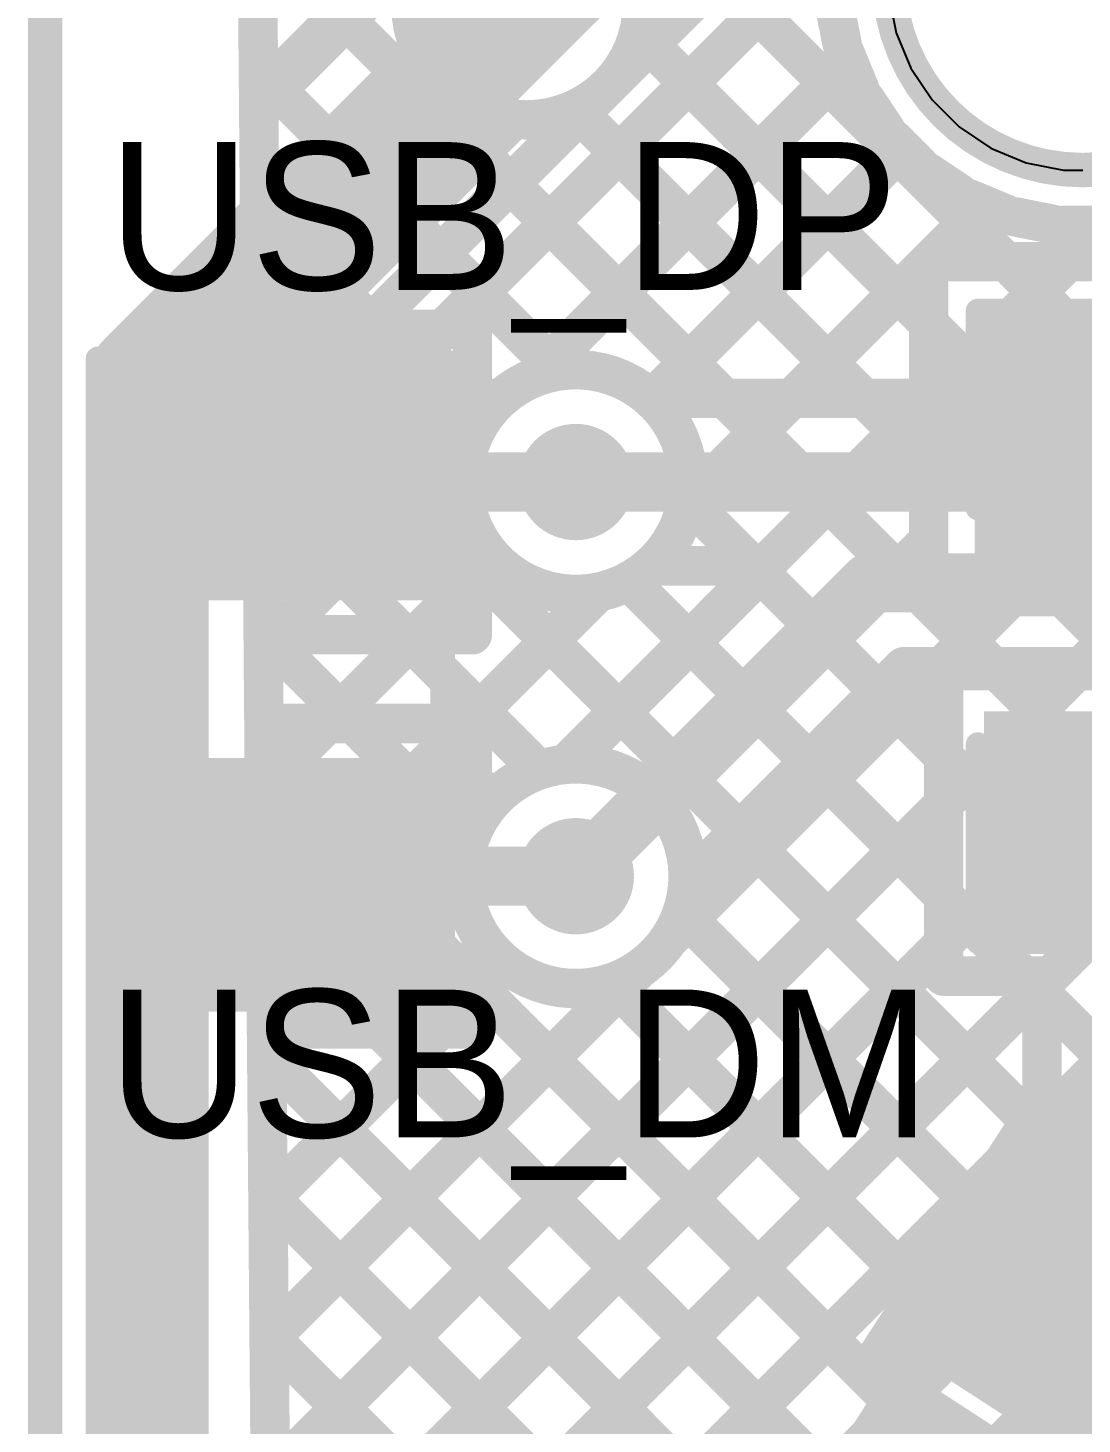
# Model space of a CAD drawing. Header units: millimetres. Extents: x 3.57 to 6.19, y 4.04 to 5.89.
# Drawn here: x 3.5711 to 3.7851, y 5.0171 to 5.3004 of the extents above; entities that cross this region are included whole.
import ezdxf

# ---------------------------------------------------------------- set-up
doc = ezdxf.new("R2010")
doc.units = ezdxf.units.MM
doc.header["$MEASUREMENT"] = 0
for name, color, linetype in [('BottomLayer', 5, 'Continuous'), ('BottomSolder', 6, 'Continuous'), ('Mechanical2', 216, 'Continuous'), ('MultiLayer', 9, 'Continuous'), ('TopLayer', 1, 'Continuous'), ('TopOverlay', 2, 'Continuous'), ('TopPaste', 8, 'Continuous'), ('TopSolder', 216, 'Continuous'), ('ViaHoleLayer', 16, 'Continuous')]:
    doc.layers.add(name, color=color, linetype=linetype)

# ---------------------------------------------------------------- blocks, each defined once
blk = doc.blocks.new('SMD_PAD_3')
at = {"layer": 'TopLayer'}
for points in [[(-0.06, -0.03), (-0.02, -0.03), (-0.06, 0.03), (-0.02, 0.03)], [(0.02, -0.03), (0.06, -0.03), (0.02, 0.03), (0.06, 0.03)]]:
    blk.add_solid(points, dxfattribs=at)
at = {"layer": 'TopOverlay', "const_width": 0.005}
for points in [[(-0.065, 0.035), (0.065, 0.035)], [(-0.065, 0.035), (-0.065, -0.035)], [(0.065, 0.035), (0.065, -0.035)], [(-0.065, -0.035), (0.065, -0.035)]]:
    blk.add_lwpolyline(points, dxfattribs=at)
at = {"layer": 'TopOverlay', "const_width": 0.0025}
for points in [[(-0.06625, 0.035, 1), (-0.06375, 0.035, 1)], [(-0.06625, 0.035, 1), (-0.06375, 0.035, 1)], [(0.06375, 0.035, 1), (0.06625, 0.035, 1)], [(0.06375, 0.035, 1), (0.06625, 0.035, 1)], [(-0.06625, -0.035, 1), (-0.06375, -0.035, 1)], [(-0.06625, -0.035, 1), (-0.06375, -0.035, 1)], [(0.06375, -0.035, 1), (0.06625, -0.035, 1)], [(0.06375, -0.035, 1), (0.06625, -0.035, 1)]]:
    blk.add_lwpolyline(points, format="xyb", close=True, dxfattribs=at)
at = {"layer": 'TopPaste'}
for points in [[(-0.06, -0.03), (-0.02, -0.03), (-0.06, 0.03), (-0.02, 0.03)], [(0.02, -0.03), (0.06, -0.03), (0.02, 0.03), (0.06, 0.03)]]:
    blk.add_solid(points, dxfattribs=at)
at = {"layer": 'TopSolder'}
for points in [[(-0.064, -0.034), (-0.016, -0.034), (-0.064, 0.034), (-0.016, 0.034)], [(0.016, -0.034), (0.064, -0.034), (0.016, 0.034), (0.064, 0.034)]]:
    blk.add_solid(points, dxfattribs=at)
blk = doc.blocks.new('C__0805_9')
at = {"layer": 'TopLayer'}
for points in [[(-0.06, -0.03), (-0.02, -0.03), (-0.06, 0.03), (-0.02, 0.03)], [(0.02, -0.03), (0.06, -0.03), (0.02, 0.03), (0.06, 0.03)]]:
    blk.add_solid(points, dxfattribs=at)
at = {"layer": 'TopOverlay', "const_width": 0.005}
for points in [[(-0.024, 0.034), (-0.064, 0.034)], [(-0.064, -0.034), (-0.064, 0.034)], [(0.064, 0.034), (0.024, 0.034)], [(0.064, -0.034), (0.064, 0.034)], [(-0.024, -0.034), (-0.064, -0.034)], [(0.064, -0.034), (0.024, -0.034)]]:
    blk.add_lwpolyline(points, dxfattribs=at)
at = {"layer": 'TopOverlay', "const_width": 0.0025}
for points in [[(-0.06525, 0.034, 1), (-0.06275, 0.034, 1)], [(-0.06525, 0.034, 1), (-0.06275, 0.034, 1)], [(-0.02525, 0.034, 1), (-0.02275, 0.034, 1)], [(0.02275, 0.034, 1), (0.02525, 0.034, 1)], [(0.06275, 0.034, 1), (0.06525, 0.034, 1)], [(0.06275, 0.034, 1), (0.06525, 0.034, 1)], [(-0.06525, -0.034, 1), (-0.06275, -0.034, 1)], [(-0.06525, -0.034, 1), (-0.06275, -0.034, 1)], [(-0.02525, -0.034, 1), (-0.02275, -0.034, 1)], [(0.02275, -0.034, 1), (0.02525, -0.034, 1)], [(0.06275, -0.034, 1), (0.06525, -0.034, 1)], [(0.06275, -0.034, 1), (0.06525, -0.034, 1)]]:
    blk.add_lwpolyline(points, format="xyb", close=True, dxfattribs=at)
at = {"layer": 'TopPaste'}
for points in [[(-0.06, -0.03), (-0.02, -0.03), (-0.06, 0.03), (-0.02, 0.03)], [(0.02, -0.03), (0.06, -0.03), (0.02, 0.03), (0.06, 0.03)]]:
    blk.add_solid(points, dxfattribs=at)
at = {"layer": 'TopSolder'}
for points in [[(-0.06276, -0.03276), (-0.01724, -0.03276), (-0.06276, 0.03276), (-0.01724, 0.03276)], [(0.01724, -0.03276), (0.06276, -0.03276), (0.01724, 0.03276), (0.06276, 0.03276)]]:
    blk.add_solid(points, dxfattribs=at)
blk = doc.blocks.new('7I24000F20UCG_10')
at = {"layer": 'TopLayer'}
blk.add_solid([(0.03346, 0.01969), (0.1122, 0.01969), (0.03346, 0.06693), (0.1122, 0.06693)], dxfattribs=at)
at = {"layer": 'TopOverlay', "const_width": 0.005}
blk.add_lwpolyline([(-0.116, 0.072), (0.116, 0.072)], dxfattribs=at)
at = {"layer": 'TopPaste'}
blk.add_solid([(0.03346, 0.01969), (0.1122, 0.01969), (0.03346, 0.06693), (0.1122, 0.06693)], dxfattribs=at)
at = {"layer": 'TopSolder'}
blk.add_solid([(0.02946, 0.01569), (0.1162, 0.01569), (0.02946, 0.07093), (0.1162, 0.07093)], dxfattribs=at)

msp = doc.modelspace()

# ---------------------------------------------------------------- linework, layer by layer
at = {"layer": 'BottomLayer'}
for points, const_width in [([(3.61795, 5.28672), (3.7235, 5.39228)], 0.008), ([(3.61724, 5.37084), (3.61797, 5.28414)], 0.008), ([(3.65365, 5.36903), (3.79741, 5.22528)], 0.008), ([(3.61797, 5.28414), (3.65573, 5.32189)], 0.008), ([(3.61767, 5.32016), (3.63583, 5.302)], 0.008), ([(3.61884, 5.20276), (3.73532, 5.31924)], 0.008), ([(3.78278, 5.22528), (3.87725, 5.31975)], 0.008), ([(3.59534, 5.22828), (3.67234, 5.30528)], 0.025), ([(3.73488, 5.3049), (3.73639, 5.29729)], 0.008), ([(3.69508, 5.29932), (3.76912, 5.22528)], 0.008), ([(3.73703, 5.29519), (3.74, 5.28802)], 0.008), ([(3.67378, 5.22942), (3.73777, 5.2934)], 0.008), ([(3.61791, 5.29164), (3.62169, 5.28786)], 0.008), ([(3.61884, 5.21854), (3.68896, 5.28866)], 0.008), ([(3.74103, 5.28608), (3.74534, 5.27963)], 0.008), ([(3.68321, 5.28291), (3.74084, 5.22528)], 0.008), ([(3.74674, 5.27793), (3.75222, 5.27245)], 0.008), ([(3.69792, 5.22528), (3.74866, 5.27601)], 0.008), ([(3.75392, 5.27105), (3.76037, 5.26675)], 0.008), ([(3.66907, 5.26876), (3.71256, 5.22528)], 0.008), ([(3.72621, 5.22528), (3.76537, 5.26444)], 0.008), ([(3.76231, 5.26571), (3.76947, 5.26274)], 0.008), ([(3.77158, 5.2621), (3.77918, 5.26059)], 0.008), ([(3.75449, 5.22528), (3.78971, 5.26049)], 0.008), ([(3.78137, 5.26038), (3.78913, 5.26038)], 0.008), ([(3.65492, 5.25462), (3.67875, 5.2308)], 0.008), ([(3.64078, 5.24048), (3.66223, 5.21903)], 0.008), ([(3.59534, 4.81728), (3.59534, 5.22828)], 0.025), ([(3.62664, 5.22634), (3.6915, 5.16148)], 0.008), ([(3.69755, 5.22528), (3.96434, 5.22528)], 0.008), ([(3.61884, 5.18125), (3.61884, 5.21854)], 0.008), ([(3.6189, 5.17454), (3.6612, 5.21684)], 0.008), ([(3.68234, 5.20828), (3.96434, 5.20828)], 0.012), ([(3.61884, 5.20585), (3.67487, 5.14983)], 0.008), ([(3.61914, 5.14649), (3.66552, 5.19287)], 0.008), ([(3.6802, 5.15099), (3.72049, 5.19128)], 0.008), ([(3.68108, 5.15105), (3.7213, 5.19128)], 0.008), ([(3.69755, 5.19128), (3.7213, 5.19128)], 0.008), ([(3.68234, 5.12828), (3.74188, 5.18781)], 0.012), ([(3.6931, 5.18816), (3.70564, 5.17562)], 0.008), ([(3.74188, 5.18781), (3.93281, 5.18781)], 0.012), ([(3.61938, 5.11844), (3.68685, 5.18591)], 0.008), ([(3.61884, 5.18125), (3.62187, 4.82399)], 0.008), ([(3.61888, 5.17753), (3.66076, 5.13565)], 0.008), ([(3.62033, 5.00626), (3.78488, 5.17081)], 0.008), ([(3.62056, 4.97821), (3.81317, 5.17081)], 0.008), ([(3.6208, 4.95016), (3.84145, 5.17081)], 0.008), ([(3.62104, 4.92212), (3.86973, 5.17081)], 0.008), ([(3.62128, 4.89407), (3.89802, 5.17081)], 0.008), ([(3.70115, 5.11536), (3.7566, 5.17081)], 0.008), ([(3.70512, 5.12701), (3.74892, 5.17081)], 0.008), ([(3.74892, 5.17081), (3.89957, 5.17081)], 0.008), ([(3.76702, 5.17081), (3.89085, 5.04698)], 0.008), ([(3.74383, 5.16572), (3.87671, 5.03284)], 0.008), ([(3.72969, 5.15158), (3.86256, 5.0187)], 0.008), ([(3.61912, 5.14901), (3.80599, 4.96213)], 0.008), ([(3.62151, 4.86602), (3.90366, 5.14817)], 0.008), ([(3.71554, 5.13743), (3.84842, 5.00456)], 0.008), ([(3.61961, 5.0904), (3.65963, 5.13042)], 0.008), ([(3.61936, 5.12048), (3.79185, 4.94799)], 0.008), ([(3.70389, 5.1208), (3.83428, 4.99041)], 0.008), ([(3.61985, 5.06235), (3.66802, 5.11052)], 0.008), ([(3.62009, 5.0343), (3.69526, 5.10947)], 0.008), ([(3.68972, 5.10669), (3.82014, 4.97627)], 0.008), ([(3.6196, 5.09196), (3.77796, 4.9336)], 0.008), ([(3.61984, 5.06343), (3.77537, 4.9079)], 0.008), ([(3.62008, 5.0349), (3.77537, 4.87962)], 0.008)]:
    msp.add_lwpolyline(points, dxfattribs=dict(at, const_width=const_width))
for points, const_width in [([(3.66609, 5.30528, 1), (3.67859, 5.30528, 1)], 0.0125), ([(3.66644, 5.30528, 1), (3.67825, 5.30528, 1)], 0.01181), ([(3.63383, 5.302, 1), (3.63783, 5.302, 1)], 0.004), ([(3.69308, 5.29932, 1), (3.69708, 5.29932, 1)], 0.004), ([(3.73439, 5.29729, 1), (3.73839, 5.29729, 1)], 0.004), ([(3.73503, 5.29519, 1), (3.73903, 5.29519, 1)], 0.004), ([(3.73577, 5.2934, 1), (3.73977, 5.2934, 1)], 0.004), ([(3.61591, 5.29164, 1), (3.61991, 5.29164, 1)], 0.004), ([(3.61595, 5.28672, 1), (3.61995, 5.28672, 1)], 0.004), ([(3.61969, 5.28786, 1), (3.62369, 5.28786, 1)], 0.004), ([(3.68696, 5.28866, 1), (3.69096, 5.28866, 1)], 0.004), ([(3.68696, 5.28866, 1), (3.69096, 5.28866, 1)], 0.004), ([(3.738, 5.28802, 1), (3.742, 5.28802, 1)], 0.004), ([(3.61597, 5.28414, 1), (3.61997, 5.28414, 1)], 0.004), ([(3.61597, 5.28414, 1), (3.61997, 5.28414, 1)], 0.004), ([(3.73903, 5.28608, 1), (3.74303, 5.28608, 1)], 0.004), ([(3.68121, 5.28291, 1), (3.68521, 5.28291, 1)], 0.004), ([(3.74334, 5.27963, 1), (3.74734, 5.27963, 1)], 0.004), ([(3.74474, 5.27793, 1), (3.74874, 5.27793, 1)], 0.004), ([(3.74666, 5.27601, 1), (3.75066, 5.27601, 1)], 0.004), ([(3.75022, 5.27245, 1), (3.75422, 5.27245, 1)], 0.004), ([(3.75192, 5.27105, 1), (3.75592, 5.27105, 1)], 0.004), ([(3.66707, 5.26876, 1), (3.67107, 5.26876, 1)], 0.004), ([(3.75837, 5.26675, 1), (3.76237, 5.26675, 1)], 0.004), ([(3.76031, 5.26571, 1), (3.76431, 5.26571, 1)], 0.004), ([(3.76337, 5.26444, 1), (3.76737, 5.26444, 1)], 0.004), ([(3.76747, 5.26274, 1), (3.77147, 5.26274, 1)], 0.004), ([(3.76958, 5.2621, 1), (3.77358, 5.2621, 1)], 0.004), ([(3.77718, 5.26059, 1), (3.78118, 5.26059, 1)], 0.004), ([(3.77937, 5.26038, 1), (3.78337, 5.26038, 1)], 0.004), ([(3.65292, 5.25462, 1), (3.65692, 5.25462, 1)], 0.004), ([(3.63878, 5.24048, 1), (3.64278, 5.24048, 1)], 0.004), ([(3.58909, 5.22828, 1), (3.60159, 5.22828, 1)], 0.0125), ([(3.58909, 5.22828, 1), (3.60159, 5.22828, 1)], 0.0125), ([(3.67675, 5.2308, 1), (3.68075, 5.2308, 1)], 0.004), ([(3.67178, 5.22942, 1), (3.67578, 5.22942, 1)], 0.004), ([(3.62464, 5.22634, 1), (3.62864, 5.22634, 1)], 0.004), ([(3.69555, 5.22528, 1), (3.69955, 5.22528, 1)], 0.004), ([(3.69555, 5.22528, 1), (3.69955, 5.22528, 1)], 0.004), ([(3.69592, 5.22528, 1), (3.69992, 5.22528, 1)], 0.004), ([(3.71055, 5.22528, 1), (3.71455, 5.22528, 1)], 0.004), ([(3.72421, 5.22528, 1), (3.72821, 5.22528, 1)], 0.004), ([(3.73884, 5.22528, 1), (3.74284, 5.22528, 1)], 0.004), ([(3.75249, 5.22528, 1), (3.75649, 5.22528, 1)], 0.004), ([(3.76712, 5.22528, 1), (3.77112, 5.22528, 1)], 0.004), ([(3.78078, 5.22528, 1), (3.78478, 5.22528, 1)], 0.004), ([(3.61684, 5.21854, 1), (3.62084, 5.21854, 1)], 0.004), ([(3.61684, 5.21854, 1), (3.62084, 5.21854, 1)], 0.004), ([(3.66023, 5.21903, 1), (3.66423, 5.21903, 1)], 0.004), ([(3.6592, 5.21684, 1), (3.6632, 5.21684, 1)], 0.004), ([(3.67644, 5.20828, 1), (3.68825, 5.20828, 1)], 0.01181), ([(3.67934, 5.20828, 1), (3.68534, 5.20828, 1)], 0.006), ([(3.61684, 5.20585, 1), (3.62084, 5.20585, 1)], 0.004), ([(3.61684, 5.20276, 1), (3.62084, 5.20276, 1)], 0.004), ([(3.66352, 5.19287, 1), (3.66752, 5.19287, 1)], 0.004), ([(3.69555, 5.19128, 1), (3.69955, 5.19128, 1)], 0.004), ([(3.69555, 5.19128, 1), (3.69955, 5.19128, 1)], 0.004), ([(3.71849, 5.19128, 1), (3.72249, 5.19128, 1)], 0.004), ([(3.7193, 5.19128, 1), (3.7233, 5.19128, 1)], 0.004), ([(3.7193, 5.19128, 1), (3.7233, 5.19128, 1)], 0.004), ([(3.6911, 5.18816, 1), (3.6951, 5.18816, 1)], 0.004), ([(3.73888, 5.18781, 1), (3.74488, 5.18781, 1)], 0.006), ([(3.73888, 5.18781, 1), (3.74488, 5.18781, 1)], 0.006), ([(3.68485, 5.18591, 1), (3.68885, 5.18591, 1)], 0.004), ([(3.61684, 5.18125, 1), (3.62084, 5.18125, 1)], 0.004), ([(3.61684, 5.18125, 1), (3.62084, 5.18125, 1)], 0.004), ([(3.61688, 5.17753, 1), (3.62088, 5.17753, 1)], 0.004), ([(3.6169, 5.17454, 1), (3.6209, 5.17454, 1)], 0.004), ([(3.70364, 5.17562, 1), (3.70764, 5.17562, 1)], 0.004), ([(3.74692, 5.17081, 1), (3.75092, 5.17081, 1)], 0.004), ([(3.74692, 5.17081, 1), (3.75092, 5.17081, 1)], 0.004), ([(3.7546, 5.17081, 1), (3.7586, 5.17081, 1)], 0.004), ([(3.76502, 5.17081, 1), (3.76902, 5.17081, 1)], 0.004), ([(3.78288, 5.17081, 1), (3.78688, 5.17081, 1)], 0.004), ([(3.74183, 5.16572, 1), (3.74583, 5.16572, 1)], 0.004), ([(3.6895, 5.16148, 1), (3.6935, 5.16148, 1)], 0.004), ([(3.6782, 5.15099, 1), (3.6822, 5.15099, 1)], 0.004), ([(3.67908, 5.15105, 1), (3.68308, 5.15105, 1)], 0.004), ([(3.67908, 5.15105, 1), (3.68308, 5.15105, 1)], 0.004), ([(3.72769, 5.15158, 1), (3.73169, 5.15158, 1)], 0.004), ([(3.61712, 5.14901, 1), (3.62112, 5.14901, 1)], 0.004), ([(3.67287, 5.14983, 1), (3.67687, 5.14983, 1)], 0.004), ([(3.61714, 5.14649, 1), (3.62114, 5.14649, 1)], 0.004), ([(3.71354, 5.13743, 1), (3.71754, 5.13743, 1)], 0.004), ([(3.65876, 5.13565, 1), (3.66276, 5.13565, 1)], 0.004), ([(3.67644, 5.12828, 1), (3.68825, 5.12828, 1)], 0.01181), ([(3.65763, 5.13042, 1), (3.66163, 5.13042, 1)], 0.004), ([(3.67934, 5.12828, 1), (3.68534, 5.12828, 1)], 0.006), ([(3.70312, 5.12701, 1), (3.70712, 5.12701, 1)], 0.004), ([(3.70312, 5.12701, 1), (3.70712, 5.12701, 1)], 0.004), ([(3.61736, 5.12048, 1), (3.62136, 5.12048, 1)], 0.004), ([(3.70189, 5.1208, 1), (3.70589, 5.1208, 1)], 0.004), ([(3.61738, 5.11844, 1), (3.62138, 5.11844, 1)], 0.004), ([(3.69915, 5.11536, 1), (3.70315, 5.11536, 1)], 0.004), ([(3.66602, 5.11052, 1), (3.67002, 5.11052, 1)], 0.004), ([(3.69326, 5.10947, 1), (3.69726, 5.10947, 1)], 0.004), ([(3.68772, 5.10669, 1), (3.69172, 5.10669, 1)], 0.004), ([(3.6176, 5.09196, 1), (3.6216, 5.09196, 1)], 0.004), ([(3.61761, 5.0904, 1), (3.62161, 5.0904, 1)], 0.004), ([(3.61784, 5.06343, 1), (3.62184, 5.06343, 1)], 0.004), ([(3.61785, 5.06235, 1), (3.62185, 5.06235, 1)], 0.004), ([(3.61808, 5.0349, 1), (3.62208, 5.0349, 1)], 0.004), ([(3.61809, 5.0343, 1), (3.62209, 5.0343, 1)], 0.004)]:
    msp.add_lwpolyline(points, format="xyb", close=True, dxfattribs=dict(at, const_width=const_width))
at = {"layer": 'BottomLayer', "const_width": 0.008}
for points in [[(3.69584, 5.30528, -0.198912), (3.68896, 5.28866)], [(3.69755, 5.19128, -2.236525), (3.69755, 5.22528)], [(3.70512, 5.12701, -2.236529), (3.68108, 5.15105)]]:
    msp.add_lwpolyline(points, format="xyb", dxfattribs=at)
at = {"layer": 'BottomSolder', "const_width": 0.00991}
for points in [[(3.66739, 5.30528, 1), (3.6773, 5.30528, 1)], [(3.67739, 5.20828, 1), (3.6873, 5.20828, 1)], [(3.67739, 5.12828, 1), (3.6873, 5.12828, 1)]]:
    msp.add_lwpolyline(points, format="xyb", close=True, dxfattribs=at)
at = {"layer": 'Mechanical2', "const_width": 0.007}
msp.add_lwpolyline([(3.57462, 4.74206), (3.57462, 5.77356)], dxfattribs=at)
msp.add_lwpolyline([(3.82462, 5.31096, 1), (3.74588, 5.31096, 1)], format="xyb", close=True, dxfattribs=at)
at = {"layer": 'MultiLayer'}
for p, q in [((3.74588, 5.30708), (3.74739, 5.29948)), ((3.74739, 5.29948), (3.75036, 5.29231)), ((3.75036, 5.29231), (3.75467, 5.28586)), ((3.75467, 5.28586), (3.76015, 5.28038)), ((3.76015, 5.28038), (3.7666, 5.27607)), ((3.7666, 5.27607), (3.77377, 5.2731)), ((3.77377, 5.2731), (3.78137, 5.27159)), ((3.78137, 5.27159), (3.78525, 5.27159))]:
    msp.add_line(p, q, dxfattribs=at)
at = {"layer": 'MultiLayer', "const_width": 0.01181}
for points in [[(3.66644, 5.30528, 1), (3.67825, 5.30528, 1)], [(3.67644, 5.20828, 1), (3.68825, 5.20828, 1)], [(3.67644, 5.12828, 1), (3.68825, 5.12828, 1)]]:
    msp.add_lwpolyline(points, format="xyb", close=True, dxfattribs=at)
at = {"layer": 'TopLayer'}
for points, const_width in [([(3.61724, 5.37084), (3.61835, 5.23928)], 0.008), ([(3.61795, 5.28672), (3.70084, 5.36962)], 0.008), ([(3.67234, 5.30528), (3.72434, 5.35728)], 0.025), ([(3.68896, 5.28866), (3.74094, 5.34064)], 0.008), ([(3.61767, 5.32016), (3.76783, 5.17)], 0.008), ([(3.65536, 5.23928), (3.73532, 5.31924)], 0.008), ([(3.71149, 5.31119), (3.76968, 5.253)], 0.008), ([(3.73488, 5.3049), (3.73639, 5.29729)], 0.008), ([(3.69735, 5.29705), (3.754, 5.2404)], 0.008), ([(3.73703, 5.29519), (3.74, 5.28802)], 0.008), ([(3.61819, 5.25868), (3.65238, 5.29287)], 0.008), ([(3.67378, 5.22942), (3.73777, 5.2934)], 0.008), ([(3.61791, 5.29164), (3.67875, 5.2308)], 0.008), ([(3.68218, 5.28393), (3.754, 5.21212)], 0.008), ([(3.74103, 5.28608), (3.74534, 5.27963)], 0.008), ([(3.62707, 5.23928), (3.66972, 5.28192)], 0.008), ([(3.74674, 5.27793), (3.75222, 5.27245)], 0.008), ([(3.69775, 5.2251), (3.74866, 5.27601)], 0.008), ([(3.75392, 5.27105), (3.76037, 5.26675)], 0.008), ([(3.70471, 5.20377), (3.76537, 5.26444)], 0.008), ([(3.76231, 5.26571), (3.76947, 5.26274)], 0.008), ([(3.61815, 5.26311), (3.64199, 5.23928)], 0.008), ([(3.77158, 5.2621), (3.77918, 5.26059)], 0.008), ([(3.78137, 5.26038), (3.78913, 5.26038)], 0.008), ([(3.78222, 5.253), (3.78971, 5.26049)], 0.008), ([(3.754, 5.253), (3.835, 5.253)], 0.008), ([(3.754, 5.185), (3.754, 5.253)], 0.008), ([(3.61835, 5.23928), (3.66134, 5.23928)], 0.008), ([(3.66134, 5.22528), (3.66134, 5.23928)], 0.008), ([(3.66134, 5.22528), (3.66713, 5.22528)], 0.008), ([(3.6802, 5.15099), (3.754, 5.22478)], 0.008), ([(3.758, 5.219), (3.798, 5.219)], 0.01), ([(3.62034, 5.20828), (3.68234, 5.20828)], 0.012), ([(3.70487, 5.20468), (3.757, 5.15255)], 0.008), ([(3.7001, 5.1426), (3.754, 5.1965)], 0.008), ([(3.66134, 5.19128), (3.66713, 5.19128)], 0.008), ([(3.66134, 5.17728), (3.66134, 5.19128)], 0.008), ([(3.66134, 5.1887), (3.66392, 5.19128)], 0.008), ([(3.6617, 5.19128), (3.77448, 5.07849)], 0.008), ([(3.6931, 5.18816), (3.757, 5.12426)], 0.008), ([(3.66021, 5.15928), (3.68685, 5.18591)], 0.008), ([(3.70115, 5.11536), (3.77079, 5.185)], 0.008), ([(3.754, 5.185), (3.835, 5.185)], 0.008), ([(3.78112, 5.185), (3.79612, 5.17)], 0.008), ([(3.78407, 5.17), (3.79907, 5.185)], 0.008), ([(3.61888, 5.17728), (3.66134, 5.17728)], 0.008), ([(3.61888, 5.17728), (3.61903, 5.15928)], 0.008), ([(3.6189, 5.17454), (3.62164, 5.17728)], 0.008), ([(3.61913, 5.17728), (3.63713, 5.15928)], 0.008), ([(3.63192, 5.15928), (3.64992, 5.17728)], 0.008), ([(3.64742, 5.17728), (3.67487, 5.14983)], 0.008), ([(3.757, 5.17), (3.839, 5.17)], 0.008), ([(3.757, 5.108), (3.757, 5.17)], 0.008), ([(3.61903, 5.15928), (3.66134, 5.15928)], 0.008), ([(3.66134, 5.14528), (3.66134, 5.15928)], 0.008), ([(3.66134, 5.14528), (3.66713, 5.14528)], 0.008), ([(3.62033, 5.00626), (3.757, 5.14293)], 0.008), ([(3.62034, 5.12828), (3.68234, 5.12828)], 0.012), ([(3.70389, 5.1208), (3.76335, 5.06135)], 0.008), ([(3.62056, 4.97821), (3.757, 5.11465)], 0.008), ([(3.66134, 5.11128), (3.66713, 5.11128)], 0.008), ([(3.66134, 5.09728), (3.66134, 5.11128)], 0.008), ([(3.62009, 5.0343), (3.69526, 5.10947)], 0.008), ([(3.66134, 5.10384), (3.66802, 5.11052)], 0.008), ([(3.757, 5.108), (3.777, 5.108)], 0.008), ([(3.77326, 5.108), (3.777, 5.10426)], 0.008), ([(3.777, 5.08237), (3.777, 5.108)], 0.008), ([(3.6208, 4.95016), (3.777, 5.10636)], 0.008), ([(3.66134, 5.10678), (3.93799, 4.83013)], 0.008), ([(3.68972, 5.10669), (3.75221, 5.0442)], 0.008), ([(3.61956, 5.09728), (3.66134, 5.09728)], 0.008), ([(3.61956, 5.09728), (3.623, 4.6903)], 0.008), ([(3.61961, 5.0904), (3.62649, 5.09728)], 0.008), ([(3.61985, 5.06235), (3.65478, 5.09728)], 0.008), ([(3.64256, 5.09728), (3.8082, 4.93164)], 0.008), ([(3.6196, 5.09196), (3.71732, 4.99424)], 0.008), ([(3.74188, 5.02828), (3.777, 5.08237)], 0.008), ([(3.62104, 4.92212), (3.76906, 5.07013)], 0.008), ([(3.61984, 5.06343), (3.7055, 4.97777)], 0.008), ([(3.62008, 5.0349), (3.69436, 4.96063)], 0.008), ([(3.74188, 5.02828), (3.79995, 4.99057)], 0.008), ([(3.71982, 4.99261), (3.75013, 5.02292)], 0.008)]:
    msp.add_lwpolyline(points, dxfattribs=dict(at, const_width=const_width))
at = {"layer": 'TopLayer', "const_width": 0.008}
for points in [[(3.68896, 5.28866, -1), (3.65573, 5.32189)], [(3.66713, 5.22528, -0.648286), (3.70515, 5.20828)], [(3.70515, 5.20828, -0.648286), (3.66713, 5.19128)], [(3.66713, 5.14528, -0.648286), (3.70515, 5.12828)], [(3.70515, 5.12828, -0.648286), (3.66713, 5.11128)]]:
    msp.add_lwpolyline(points, format="xyb", dxfattribs=at)
at = {"layer": 'TopLayer'}
for points, const_width in [([(3.66609, 5.30528, 1), (3.67859, 5.30528, 1)], 0.0125), ([(3.66644, 5.30528, 1), (3.67825, 5.30528, 1)], 0.01181), ([(3.69535, 5.29705, 1), (3.69935, 5.29705, 1)], 0.004), ([(3.73439, 5.29729, 1), (3.73839, 5.29729, 1)], 0.004), ([(3.73503, 5.29519, 1), (3.73903, 5.29519, 1)], 0.004), ([(3.65038, 5.29287, 1), (3.65438, 5.29287, 1)], 0.004), ([(3.73577, 5.2934, 1), (3.73977, 5.2934, 1)], 0.004), ([(3.61591, 5.29164, 1), (3.61991, 5.29164, 1)], 0.004), ([(3.61595, 5.28672, 1), (3.61995, 5.28672, 1)], 0.004), ([(3.68696, 5.28866, 1), (3.69096, 5.28866, 1)], 0.004), ([(3.68696, 5.28866, 1), (3.69096, 5.28866, 1)], 0.004), ([(3.738, 5.28802, 1), (3.742, 5.28802, 1)], 0.004), ([(3.68018, 5.28393, 1), (3.68418, 5.28393, 1)], 0.004), ([(3.73903, 5.28608, 1), (3.74303, 5.28608, 1)], 0.004), ([(3.66772, 5.28192, 1), (3.67172, 5.28192, 1)], 0.004), ([(3.74334, 5.27963, 1), (3.74734, 5.27963, 1)], 0.004), ([(3.74474, 5.27793, 1), (3.74874, 5.27793, 1)], 0.004), ([(3.74666, 5.27601, 1), (3.75066, 5.27601, 1)], 0.004), ([(3.75022, 5.27245, 1), (3.75422, 5.27245, 1)], 0.004), ([(3.75192, 5.27105, 1), (3.75592, 5.27105, 1)], 0.004), ([(3.75837, 5.26675, 1), (3.76237, 5.26675, 1)], 0.004), ([(3.76031, 5.26571, 1), (3.76431, 5.26571, 1)], 0.004), ([(3.76337, 5.26444, 1), (3.76737, 5.26444, 1)], 0.004), ([(3.61615, 5.26311, 1), (3.62015, 5.26311, 1)], 0.004), ([(3.76747, 5.26274, 1), (3.77147, 5.26274, 1)], 0.004), ([(3.76958, 5.2621, 1), (3.77358, 5.2621, 1)], 0.004), ([(3.61619, 5.25868, 1), (3.62019, 5.25868, 1)], 0.004), ([(3.77718, 5.26059, 1), (3.78118, 5.26059, 1)], 0.004), ([(3.77937, 5.26038, 1), (3.78337, 5.26038, 1)], 0.004), ([(3.752, 5.253, 1), (3.756, 5.253, 1)], 0.004), ([(3.752, 5.253, 1), (3.756, 5.253, 1)], 0.004), ([(3.76768, 5.253, 1), (3.77168, 5.253, 1)], 0.004), ([(3.78022, 5.253, 1), (3.78422, 5.253, 1)], 0.004), ([(3.61635, 5.23928, 1), (3.62035, 5.23928, 1)], 0.004), ([(3.61635, 5.23928, 1), (3.62035, 5.23928, 1)], 0.004), ([(3.62507, 5.23928, 1), (3.62907, 5.23928, 1)], 0.004), ([(3.63999, 5.23928, 1), (3.64399, 5.23928, 1)], 0.004), ([(3.65336, 5.23928, 1), (3.65736, 5.23928, 1)], 0.004), ([(3.65934, 5.23928, 1), (3.66334, 5.23928, 1)], 0.004), ([(3.65934, 5.23928, 1), (3.66334, 5.23928, 1)], 0.004), ([(3.752, 5.2404, 1), (3.756, 5.2404, 1)], 0.004), ([(3.67675, 5.2308, 1), (3.68075, 5.2308, 1)], 0.004), ([(3.67178, 5.22942, 1), (3.67578, 5.22942, 1)], 0.004), ([(3.65934, 5.22528, 1), (3.66334, 5.22528, 1)], 0.004), ([(3.65934, 5.22528, 1), (3.66334, 5.22528, 1)], 0.004), ([(3.66513, 5.22528, 1), (3.66913, 5.22528, 1)], 0.004), ([(3.66513, 5.22528, 1), (3.66913, 5.22528, 1)], 0.004), ([(3.69575, 5.2251, 1), (3.69975, 5.2251, 1)], 0.004), ([(3.752, 5.22478, 1), (3.756, 5.22478, 1)], 0.004), ([(3.7555, 5.219, 1), (3.7605, 5.219, 1)], 0.005), ([(3.67644, 5.20828, 1), (3.68825, 5.20828, 1)], 0.01181), ([(3.61734, 5.20828, 1), (3.62334, 5.20828, 1)], 0.006), ([(3.67934, 5.20828, 1), (3.68534, 5.20828, 1)], 0.006), ([(3.752, 5.21212, 1), (3.756, 5.21212, 1)], 0.004), ([(3.70315, 5.20828, 1), (3.70715, 5.20828, 1)], 0.004), ([(3.70315, 5.20828, 1), (3.70715, 5.20828, 1)], 0.004), ([(3.70287, 5.20468, 1), (3.70687, 5.20468, 1)], 0.004), ([(3.70271, 5.20377, 1), (3.70671, 5.20377, 1)], 0.004), ([(3.752, 5.1965, 1), (3.756, 5.1965, 1)], 0.004), ([(3.65934, 5.19128, 1), (3.66334, 5.19128, 1)], 0.004), ([(3.65934, 5.19128, 1), (3.66334, 5.19128, 1)], 0.004), ([(3.6597, 5.19128, 1), (3.6637, 5.19128, 1)], 0.004), ([(3.66192, 5.19128, 1), (3.66592, 5.19128, 1)], 0.004), ([(3.66513, 5.19128, 1), (3.66913, 5.19128, 1)], 0.004), ([(3.66513, 5.19128, 1), (3.66913, 5.19128, 1)], 0.004), ([(3.65934, 5.1887, 1), (3.66334, 5.1887, 1)], 0.004), ([(3.6911, 5.18816, 1), (3.6951, 5.18816, 1)], 0.004), ([(3.68485, 5.18591, 1), (3.68885, 5.18591, 1)], 0.004), ([(3.752, 5.185, 1), (3.756, 5.185, 1)], 0.004), ([(3.752, 5.185, 1), (3.756, 5.185, 1)], 0.004), ([(3.76879, 5.185, 1), (3.77279, 5.185, 1)], 0.004), ([(3.77912, 5.185, 1), (3.78312, 5.185, 1)], 0.004), ([(3.61688, 5.17728, 1), (3.62088, 5.17728, 1)], 0.004), ([(3.61688, 5.17728, 1), (3.62088, 5.17728, 1)], 0.004), ([(3.61713, 5.17728, 1), (3.62113, 5.17728, 1)], 0.004), ([(3.61964, 5.17728, 1), (3.62364, 5.17728, 1)], 0.004), ([(3.64542, 5.17728, 1), (3.64942, 5.17728, 1)], 0.004), ([(3.64792, 5.17728, 1), (3.65192, 5.17728, 1)], 0.004), ([(3.65934, 5.17728, 1), (3.66334, 5.17728, 1)], 0.004), ([(3.65934, 5.17728, 1), (3.66334, 5.17728, 1)], 0.004), ([(3.6169, 5.17454, 1), (3.6209, 5.17454, 1)], 0.004), ([(3.755, 5.17, 1), (3.759, 5.17, 1)], 0.004), ([(3.755, 5.17, 1), (3.759, 5.17, 1)], 0.004), ([(3.76583, 5.17, 1), (3.76983, 5.17, 1)], 0.004), ([(3.78207, 5.17, 1), (3.78607, 5.17, 1)], 0.004), ([(3.61703, 5.15928, 1), (3.62103, 5.15928, 1)], 0.004), ([(3.61703, 5.15928, 1), (3.62103, 5.15928, 1)], 0.004), ([(3.62992, 5.15928, 1), (3.63392, 5.15928, 1)], 0.004), ([(3.63513, 5.15928, 1), (3.63913, 5.15928, 1)], 0.004), ([(3.65821, 5.15928, 1), (3.66221, 5.15928, 1)], 0.004), ([(3.65934, 5.15928, 1), (3.66334, 5.15928, 1)], 0.004), ([(3.65934, 5.15928, 1), (3.66334, 5.15928, 1)], 0.004), ([(3.6782, 5.15099, 1), (3.6822, 5.15099, 1)], 0.004), ([(3.755, 5.15255, 1), (3.759, 5.15255, 1)], 0.004), ([(3.67287, 5.14983, 1), (3.67687, 5.14983, 1)], 0.004), ([(3.65934, 5.14528, 1), (3.66334, 5.14528, 1)], 0.004), ([(3.65934, 5.14528, 1), (3.66334, 5.14528, 1)], 0.004), ([(3.66513, 5.14528, 1), (3.66913, 5.14528, 1)], 0.004), ([(3.66513, 5.14528, 1), (3.66913, 5.14528, 1)], 0.004), ([(3.6981, 5.1426, 1), (3.7021, 5.1426, 1)], 0.004), ([(3.755, 5.14293, 1), (3.759, 5.14293, 1)], 0.004), ([(3.67644, 5.12828, 1), (3.68825, 5.12828, 1)], 0.01181), ([(3.61734, 5.12828, 1), (3.62334, 5.12828, 1)], 0.006), ([(3.67934, 5.12828, 1), (3.68534, 5.12828, 1)], 0.006), ([(3.70315, 5.12828, 1), (3.70715, 5.12828, 1)], 0.004), ([(3.70315, 5.12828, 1), (3.70715, 5.12828, 1)], 0.004), ([(3.755, 5.12426, 1), (3.759, 5.12426, 1)], 0.004), ([(3.70189, 5.1208, 1), (3.70589, 5.1208, 1)], 0.004), ([(3.69915, 5.11536, 1), (3.70315, 5.11536, 1)], 0.004), ([(3.755, 5.11465, 1), (3.759, 5.11465, 1)], 0.004), ([(3.65934, 5.11128, 1), (3.66334, 5.11128, 1)], 0.004), ([(3.65934, 5.11128, 1), (3.66334, 5.11128, 1)], 0.004), ([(3.66513, 5.11128, 1), (3.66913, 5.11128, 1)], 0.004), ([(3.66513, 5.11128, 1), (3.66913, 5.11128, 1)], 0.004), ([(3.66602, 5.11052, 1), (3.67002, 5.11052, 1)], 0.004), ([(3.69326, 5.10947, 1), (3.69726, 5.10947, 1)], 0.004), ([(3.755, 5.108, 1), (3.759, 5.108, 1)], 0.004), ([(3.755, 5.108, 1), (3.759, 5.108, 1)], 0.004), ([(3.77126, 5.108, 1), (3.77526, 5.108, 1)], 0.004), ([(3.775, 5.108, 1), (3.779, 5.108, 1)], 0.004), ([(3.775, 5.108, 1), (3.779, 5.108, 1)], 0.004), ([(3.65934, 5.10678, 1), (3.66334, 5.10678, 1)], 0.004), ([(3.68772, 5.10669, 1), (3.69172, 5.10669, 1)], 0.004), ([(3.775, 5.10636, 1), (3.779, 5.10636, 1)], 0.004), ([(3.65934, 5.10384, 1), (3.66334, 5.10384, 1)], 0.004), ([(3.775, 5.10426, 1), (3.779, 5.10426, 1)], 0.004), ([(3.61756, 5.09728, 1), (3.62156, 5.09728, 1)], 0.004), ([(3.61756, 5.09728, 1), (3.62156, 5.09728, 1)], 0.004), ([(3.62449, 5.09728, 1), (3.62849, 5.09728, 1)], 0.004), ([(3.64056, 5.09728, 1), (3.64456, 5.09728, 1)], 0.004), ([(3.65278, 5.09728, 1), (3.65678, 5.09728, 1)], 0.004), ([(3.65934, 5.09728, 1), (3.66334, 5.09728, 1)], 0.004), ([(3.65934, 5.09728, 1), (3.66334, 5.09728, 1)], 0.004), ([(3.6176, 5.09196, 1), (3.6216, 5.09196, 1)], 0.004), ([(3.61761, 5.0904, 1), (3.62161, 5.0904, 1)], 0.004), ([(3.775, 5.08237, 1), (3.779, 5.08237, 1)], 0.004), ([(3.775, 5.08237, 1), (3.779, 5.08237, 1)], 0.004), ([(3.77248, 5.07849, 1), (3.77648, 5.07849, 1)], 0.004), ([(3.76706, 5.07013, 1), (3.77106, 5.07013, 1)], 0.004), ([(3.61784, 5.06343, 1), (3.62184, 5.06343, 1)], 0.004), ([(3.61785, 5.06235, 1), (3.62185, 5.06235, 1)], 0.004), ([(3.76135, 5.06135, 1), (3.76535, 5.06135, 1)], 0.004), ([(3.75021, 5.0442, 1), (3.75421, 5.0442, 1)], 0.004), ([(3.61808, 5.0349, 1), (3.62208, 5.0349, 1)], 0.004), ([(3.61809, 5.0343, 1), (3.62209, 5.0343, 1)], 0.004), ([(3.73988, 5.02828, 1), (3.74388, 5.02828, 1)], 0.004), ([(3.73988, 5.02828, 1), (3.74388, 5.02828, 1)], 0.004), ([(3.74813, 5.02292, 1), (3.75213, 5.02292, 1)], 0.004)]:
    msp.add_lwpolyline(points, format="xyb", close=True, dxfattribs=dict(at, const_width=const_width))
msp.add_solid([(3.76334, 5.245), (3.76334, 5.182), (3.895, 5.245), (3.895, 5.182)], dxfattribs=at)
at = {"layer": 'TopSolder', "const_width": 0.00991}
for points in [[(3.66739, 5.30528, 1), (3.6773, 5.30528, 1)], [(3.67739, 5.20828, 1), (3.6873, 5.20828, 1)], [(3.67739, 5.12828, 1), (3.6873, 5.12828, 1)]]:
    msp.add_lwpolyline(points, format="xyb", close=True, dxfattribs=at)
at = {"layer": 'ViaHoleLayer', "const_width": 0.00591}
for points in [[(3.66939, 5.30528, 1), (3.6753, 5.30528, 1)], [(3.67939, 5.20828, 1), (3.6853, 5.20828, 1)], [(3.67939, 5.12828, 1), (3.6853, 5.12828, 1)]]:
    msp.add_lwpolyline(points, format="xyb", close=True, dxfattribs=at)

# ---------------------------------------------------------------- block references
for name, p, rotation in [('C__0805_9', (3.798, 5.179), 270), ('SMD_PAD_3', (3.62034, 5.16828), 90), ('7I24000F20UCG_10', (3.795, 4.967), 57.00000000000001)]:
    msp.add_blockref(name, p, dxfattribs=dict(rotation=rotation))

# ---------------------------------------------------------------- texts
at = {"layer": 'TopOverlay'}
for s, p in [('USB_DP', (3.58734, 5.24728)), ('USB_DM', (3.58734, 5.07528))]:
    msp.add_text(s, height=0.03, rotation=360, dxfattribs=at).set_placement(p)

doc.saveas('drawing.dxf')
